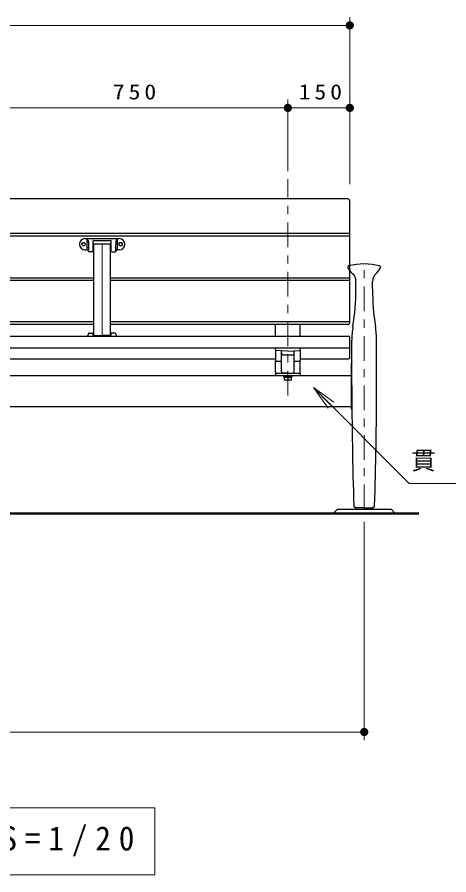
# Model space of a CAD drawing. Units: millimetres on the paper, scale 1:20. Extents: x -385 to 0, y 0 to 267.
# Drawn here: x -253.7 to -201.4, y 72.6 to 176.6 of the extents above; entities that cross this region are included whole.
import ezdxf

# ---------------------------------------------------------------- set-up
doc = ezdxf.new("R2010")
doc.units = ezdxf.units.MM
doc.linetypes.add('USER2', pattern=[6, 3, -1, 1, -1])
doc.layers.add('1_20', color=7, linetype='Continuous', lineweight=25)
doc.styles.add('ＭＳ ゴシック', font='')
doc.styles.get('ＭＳ ゴシック').set_extended_font_data('MS Gothic')

# ---------------------------------------------------------------- blocks, each defined once
blk = doc.blocks.new('filled_dot')
at = {"color": 0, "linetype": 'Continuous', "lineweight": -2, "const_width": 1.25}
blk.add_lwpolyline([(-0.625, 0, 1), (0.625, 0, 1)], format="xyb", close=True, dxfattribs=at)

msp = doc.modelspace()

# ---------------------------------------------------------------- linework, layer by layer
at = {"layer": '1_20', "lineweight": 13}
for p, q in [((-213.425, 156.35), (-213.425, 176.6)), ((-303.425, 175.6), (-213.425, 175.6)), ((-220.925, 157.945), (-220.925, 166.6)), ((-258.425, 165.6), (-220.925, 165.6)), ((-220.925, 165.6), (-213.425, 165.6)), ((-217.822, 131.688), (-215.702, 129.566)), ((-217.822, 131.688), (-215.348, 129.919)), ((-216.055, 129.212), (-217.822, 131.688)), ((-211.675, 115.44), (-211.675, 88.94)), ((-211.675, 89.94), (-305.175, 89.94)), ((-237.025, 80.759), (-279.825, 80.759)), ((-237.025, 72.626), (-237.025, 80.759)), ((-279.825, 72.626), (-237.025, 72.626))]:
    msp.add_line(p, q, dxfattribs=at)
at = {"layer": '1_20', "linetype": 'USER2', "lineweight": 13}
for p, q in [((-220.925, 130.726), (-220.925, 156.945)), ((-211.675, 116.94), (-211.675, 146.824))]:
    msp.add_line(p, q, dxfattribs=at)
at = {"layer": '1_20'}
for p, q in [((-213.675, 154.557), (-303.175, 154.557)), ((-213.425, 139.561), (-213.425, 154.307)), ((-303.425, 150.404), (-213.425, 150.404)), ((-303.425, 150.087), (-213.425, 150.087)), ((-272.425, 145.015), (-244.425, 145.015)), ((-272.425, 144.726), (-244.425, 144.726)), ((-242.425, 145.015), (-213.425, 145.015)), ((-242.425, 144.726), (-213.425, 144.726)), ((-244.425, 139.655), (-272.425, 139.655)), ((-244.425, 139.339), (-272.425, 139.339)), ((-213.425, 139.655), (-242.425, 139.655)), ((-213.675, 139.339), (-242.425, 139.339)), ((-222.425, 137.929), (-222.425, 139.339)), ((-219.425, 137.929), (-219.425, 139.339)), ((-303.275, 137.929), (-213.575, 137.929)), ((-213.425, 135.34), (-213.425, 137.779)), ((-303.425, 136.521), (-213.425, 136.521)), ((-222.425, 136.378), (-222.425, 136.521)), ((-222.425, 136.271), (-222.425, 136.378)), ((-222.425, 136.271), (-222.425, 134.99)), ((-220.925, 136.527), (-222.328, 136.478)), ((-220.925, 136.527), (-219.521, 136.478)), ((-219.425, 136.378), (-219.425, 136.521)), ((-219.425, 136.271), (-219.425, 136.378)), ((-219.425, 136.271), (-219.425, 134.99)), ((-256.925, 135.19), (-222.425, 135.19)), ((-220.925, 136.122), (-222.328, 136.171)), ((-221.675, 133.611), (-221.675, 136.076)), ((-221.525, 135.681), (-220.325, 135.681)), ((-220.925, 136.122), (-219.521, 136.171)), ((-220.175, 133.611), (-220.175, 136.076)), ((-219.425, 135.19), (-213.575, 135.19)), ((-222.425, 133.537), (-222.425, 134.99)), ((-222.325, 134.89), (-221.675, 134.89)), ((-220.175, 134.89), (-219.525, 134.89)), ((-219.425, 133.537), (-219.425, 134.99)), ((-303.625, 133.14), (-213.225, 133.14)), ((-222.425, 133.44), (-222.425, 133.14)), ((-222.425, 133.44), (-219.425, 133.44)), ((-222.351, 133.44), (-219.499, 133.44)), ((-220.925, 133.44), (-221.53, 133.461)), ((-221.45, 133.14), (-221.45, 133.04)), ((-221.45, 133.14), (-220.4, 133.14)), ((-220.4, 133.04), (-220.4, 133.14)), ((-219.425, 133.44), (-219.425, 133.14)), ((-221.45, 133.04), (-220.4, 133.04)), ((-220.465, 133.04), (-221.385, 133.04)), ((-221.385, 132.915), (-221.385, 133.04)), ((-220.465, 132.915), (-221.385, 132.915)), ((-221.35, 132.595), (-221.35, 132.915)), ((-220.5, 132.595), (-221.35, 132.595)), ((-220.962, 132.915), (-220.928, 133.04)), ((-220.925, 132.915), (-220.925, 132.595)), ((-220.922, 132.915), (-220.888, 133.04)), ((-220.5, 132.595), (-220.5, 132.915)), ((-220.465, 132.915), (-220.465, 133.04)), ((-303.625, 129.39), (-213.225, 129.39)), ((-213.225, 129.09), (-213.162, 129.09)), ((-214.925, 116.94), (-215.425, 116.44)), ((-214.925, 116.94), (-208.425, 116.94)), ((-210.675, 116.94), (-212.675, 116.94)), ((-208.425, 116.94), (-207.925, 116.44))]:
    msp.add_line(p, q, dxfattribs=at)
at = {"layer": '1_20', "color": 4}
for p, q in [((-245.5, 149.75), (-241.35, 149.75)), ((-245.257, 149.638), (-245.257, 148.501)), ((-245.061, 148.725), (-245.061, 148.307)), ((-244.521, 148.25), (-244.521, 149.492)), ((-244.471, 149.542), (-242.379, 149.542)), ((-244.425, 138.009), (-244.425, 149.074)), ((-242.425, 149.074), (-244.425, 149.074)), ((-242.425, 138.009), (-242.425, 149.074)), ((-242.329, 148.25), (-242.329, 149.492)), ((-241.789, 148.725), (-241.789, 148.307)), ((-241.593, 149.638), (-241.593, 148.501)), ((-245.5, 148.4), (-245.185, 148.4)), ((-245.163, 148.386), (-245.066, 148.203)), ((-244.621, 148.15), (-244.978, 148.15)), ((-242.229, 148.15), (-241.872, 148.15)), ((-241.687, 148.386), (-241.783, 148.203)), ((-241.35, 148.4), (-241.664, 148.4)), ((-212.675, 143.648), (-212.675, 144.572)), ((-210.675, 143.648), (-210.675, 144.572)), ((-244.969, 138.307), (-244.568, 138.307)), ((-241.881, 138.307), (-242.281, 138.307)), ((-245.062, 138.242), (-245.181, 137.929)), ((-244.508, 138.057), (-244.518, 138.259)), ((-244.458, 138.009), (-243.425, 138.009)), ((-242.392, 138.009), (-243.425, 138.009)), ((-242.342, 138.057), (-242.331, 138.259)), ((-241.787, 138.242), (-241.668, 137.929)), ((-213.175, 131.94), (-213.175, 137.433)), ((-210.175, 131.94), (-210.175, 137.433)), ((-211.675, 117.115), (-212.783, 117.173)), ((-212.675, 116.94), (-212.675, 117.073)), ((-211.675, 117.115), (-210.567, 117.173)), ((-210.675, 116.94), (-210.675, 117.073))]:
    msp.add_line(p, q, dxfattribs=at)
at = {"layer": '1_20', "color": 4, "lineweight": 13}
msp.add_line((-243.425, 138.009), (-243.425, 149.074), dxfattribs=at)
at = {"layer": '1_20', "color": 131}
msp.add_line((-213.225, 129.09), (-213.225, 134.64), dxfattribs=at)
at = {"layer": '1_20', "lineweight": 50}
msp.add_line((-301.425, 116.44), (-205.051, 116.44), dxfattribs=at)
at = {"layer": '1_20', "color": 4}
for points in [[(-245.257, 149.638), (-245.219, 149.62), (-245.184, 149.596), (-245.154, 149.57), (-245.129, 149.537), (-245.112, 149.5), (-245.1, 149.458), (-245.092, 149.41), (-245.086, 149.354), (-245.081, 149.285), (-245.077, 149.209), (-245.073, 149.129), (-245.07, 149.047), (-245.068, 148.967), (-245.066, 148.891), (-245.064, 148.823), (-245.063, 148.764), (-245.062, 148.719), (-245.061, 148.689), (-245.061, 148.679), (-245.061, 148.689), (-245.061, 148.725)], [(-241.593, 149.638), (-241.63, 149.62), (-241.665, 149.596), (-241.695, 149.57), (-241.72, 149.537), (-241.738, 149.5), (-241.75, 149.458), (-241.758, 149.41), (-241.763, 149.354), (-241.768, 149.285), (-241.773, 149.209), (-241.776, 149.129), (-241.779, 149.047), (-241.782, 148.967), (-241.784, 148.891), (-241.786, 148.823), (-241.787, 148.764), (-241.788, 148.719), (-241.788, 148.689), (-241.789, 148.679), (-241.789, 148.689), (-241.789, 148.725)]]:
    msp.add_lwpolyline(points, dxfattribs=at)
at = {"layer": '1_20', "lineweight": 13}
msp.add_lwpolyline([(-217.822, 131.688), (-206.226, 120.087), (-166.988, 120.087)], dxfattribs=at)
at = {"layer": '1_20', "color": 4, "lineweight": 13}
for centre in [(-245.675, 149.075), (-241.175, 149.075)]:
    msp.add_circle(centre, 0.225, dxfattribs=at)
at = {"layer": '1_20', "color": 4}
for centre in [(-245.675, 149.075), (-241.175, 149.075)]:
    msp.add_circle(centre, 0.2, dxfattribs=at)
at = {"layer": '1_20'}
for centre, radius, start, end in [((-213.675, 154.307), 0.25, 0, 90), ((-213.675, 139.589), 0.25, 270, 0), ((-213.575, 137.779), 0.15, 0, 90), ((-222.325, 136.378), 0.1, 92, 180), ((-222.325, 136.271), 0.1, 180, 268), ((-219.525, 136.378), 0.1, 0, 88), ((-219.525, 136.271), 0.1, 272, 0), ((-221.75, 136.076), 0.075, 0, 88), ((-221.525, 135.831), 0.15, 180, 270), ((-220.325, 135.831), 0.15, 270, 0), ((-220.1, 136.076), 0.075, 92, 180), ((-213.575, 135.34), 0.15, 270, 0), ((-222.325, 134.99), 0.1, 180, 270), ((-219.525, 134.99), 0.1, 270, 0), ((-222.325, 133.537), 0.1, 180, 254.94761), ((-221.525, 133.611), 0.15, 180, 268), ((-220.325, 133.611), 0.15, 272, 0), ((-219.525, 133.537), 0.1, 285.05239, 0)]:
    msp.add_arc(centre, radius, start, end, dxfattribs=at)
at = {"layer": '1_20', "color": 4}
for centre, radius, start, end in [((-245.5, 149.075), 0.675, 90, 270), ((-241.35, 149.075), 0.675, 270, 90), ((-244.471, 149.492), 0.05, 90, 180), ((-242.379, 149.492), 0.05, 359.99999, 90), ((-245.185, 148.375), 0.025, 27.86749, 90), ((-244.978, 148.25), 0.1, 207.86749, 270), ((-244.621, 148.25), 0.1, 270, 0), ((-242.229, 148.25), 0.1, 180, 270), ((-241.872, 148.25), 0.1, 270, 332.13251), ((-241.664, 148.375), 0.025, 90, 152.13251), ((-211.675, 139.57), 7.12, 74.6079, 105.3921), ((-213.525, 146.29), 0.15, 105.3921, 213.20587), ((-211.231, 147.558), 2.771, 208.93513, 227.92204), ((-212.118, 147.558), 2.771, 312.07795, 331.06487), ((-209.825, 146.29), 0.15, 326.79413, 74.6079), ((-213.928, 144.572), 1.253, 0, 47.92204), ((-209.422, 144.572), 1.253, 132.07796, 180), ((-241.13, 143.648), 28.456, 350.79971, 0), ((-182.219, 143.648), 28.456, 180, 189.2003), ((-244.969, 138.207), 0.1, 90, 159.20314), ((-244.568, 138.257), 0.05, 3, 90), ((-242.281, 138.257), 0.05, 90, 177), ((-241.881, 138.207), 0.1, 20.79686, 90), ((-202.764, 137.433), 10.411, 170.7997, 180), ((-220.586, 137.433), 10.411, 0, 9.2003), ((-244.458, 138.059), 0.05, 183, 270), ((-242.392, 138.059), 0.05, 270, 357), ((214.422, 131.94), 427.597, 180, 181.95969), ((-637.772, 131.94), 427.597, 358.04031, 0), ((-212.775, 117.323), 0.15, 181.95969, 267), ((-212.775, 117.073), 0.1, 0, 87), ((-210.575, 117.073), 0.1, 93, 180), ((-210.575, 117.323), 0.15, 273, 358.04031)]:
    msp.add_arc(centre, radius, start, end, dxfattribs=at)
at = {"layer": '1_20', "color": 131}
msp.add_arc((-212.775, 134.64), 0.45, 152.73396, 180, dxfattribs=at)

# ---------------------------------------------------------------- block references
at = {"layer": '1_20', "lineweight": 13, "xscale": 0.4, "yscale": 0.4, "rotation": 180}
for p in [(-213.425, 175.6), (-220.925, 165.6), (-213.425, 165.6), (-211.675, 89.94)]:
    msp.add_blockref('filled_dot', p, dxfattribs=at)
at = {"layer": '1_20', "lineweight": 13, "xscale": 0.4, "yscale": 0.4}
msp.add_blockref('filled_dot', (-220.925, 165.6), dxfattribs=at)

# ---------------------------------------------------------------- texts
at = {"layer": '1_20', "style": 'ＭＳ ゴシック'}
for s, insert, char_height, attachment_point in [('\\T1.33;\\W1.15;750', (-239.26, 166.6), 1.833, 8), ('\\T1.33;\\W1.15;150', (-216.754, 166.6), 1.833, 8), ('\\T1.5;貫：□-75×45×3.2', (-205.988, 122.737), 2.199, 4), ('\\T1.5;\\W0.95;立面図\u3000S=1/20', (-278.425, 76.693), 2.933, 4)]:
    msp.add_mtext(s, dxfattribs=dict(at, insert=insert, char_height=char_height, attachment_point=attachment_point))

doc.saveas('drawing.dxf')
